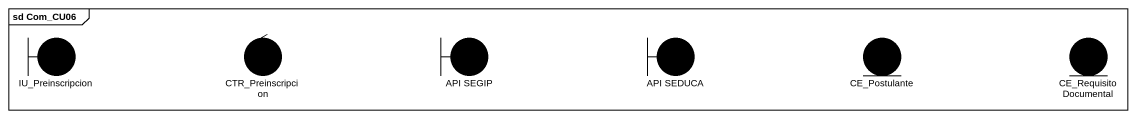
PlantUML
@startuml
mainframe sd Com_CU06
boundary IU_Preinscripcion #000000
control CTR_Preinscripcion #000000
boundary "API SEGIP" as API_SEGIP #000000
boundary "API SEDUCA" as API_SEDUCA #000000
entity CE_Postulante #000000
entity CE_RequisitoDocumental #000000
@enduml
